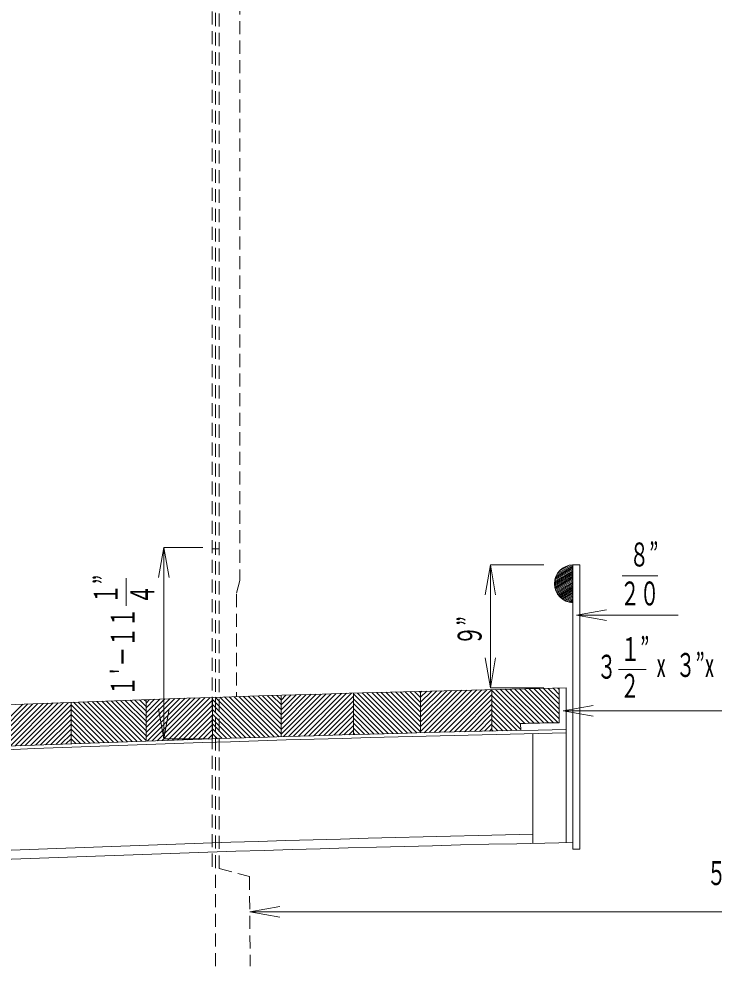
# Model space of a CAD drawing. Units: millimetres, scale not verified. Extents: x -8222 to 8222, y -5815 to 5815.
# Drawn here: x -2364 to -1087, y -1955 to -214 of the extents above; entities that cross this region are included whole.
import ezdxf
from ezdxf.enums import TextEntityAlignment as Align

# ---------------------------------------------------------------- set-up
doc = ezdxf.new("R2010")
doc.units = ezdxf.units.MM
doc.header["$LTSCALE"] = 20
doc.linetypes.add('DASHED1', pattern=[1.8, 1.2, -0.6])
doc.layers.add('0-0_0', color=3, linetype='Continuous', lineweight=18)
doc.layers.add('0-2_寸法', color=2, linetype='Continuous', lineweight=18)
doc.styles.add('ＭＳ ゴシック', font='')
doc.styles.get('ＭＳ ゴシック').set_extended_font_data('MS Gothic')

msp = doc.modelspace()

# ---------------------------------------------------------------- linework, layer by layer
at = {"layer": '0-0_0', "color": 1, "linetype": 'DASHED1'}
for p, q in [((-2002.7, -1955.38), (-2002.7, 2629.93)), ((-1996.35, -1776.08), (-1996.35, 2633.22)), ((-1996.35, -1188.72), (-2009.05, -1188.72)), ((-1958.25, -1246.4), (-1964.6, -1271.8)), ((-1964.6, -1271.8), (-1964.6, -1460.07))]:
    msp.add_line(p, q, dxfattribs=at)
at = {"layer": '0-0_0'}
for p, q in [((-1374.15, -1233.31), (-1347.16, -1217.73)), ((-1370.89, -1229.12), (-1352.41, -1218.45)), ((-1346.06, -1740.77), (-1346.06, -1217.68)), ((-1346.06, -1217.68), (-1333.36, -1217.68)), ((-1333.36, -1740.77), (-1333.36, -1217.68)), ((-1379.94, -1252.82), (-1346.06, -1233.26)), ((-1379.88, -1250.48), (-1346.06, -1230.95)), ((-1379.85, -1255.08), (-1346.06, -1235.57)), ((-1379.65, -1248.03), (-1346.06, -1228.64)), ((-1379.21, -1245.47), (-1346.06, -1226.33)), ((-1378.54, -1242.77), (-1346.06, -1224.02)), ((-1377.56, -1239.9), (-1346.06, -1221.71)), ((-1376.17, -1236.79), (-1346.06, -1219.4)), ((-1379.63, -1257.26), (-1346.06, -1237.88)), ((-1379.28, -1259.36), (-1346.06, -1240.19)), ((-1378.81, -1261.4), (-1346.06, -1242.5)), ((-1378.23, -1263.38), (-1346.06, -1244.81)), ((-1377.55, -1265.29), (-1346.06, -1247.12)), ((-1376.76, -1267.15), (-1346.06, -1249.43)), ((-1375.87, -1268.94), (-1346.06, -1251.74)), ((-1374.88, -1270.68), (-1346.06, -1254.04)), ((-1373.79, -1272.36), (-1346.06, -1256.35)), ((-1372.61, -1273.99), (-1346.06, -1258.66)), ((-1371.32, -1275.55), (-1346.06, -1260.97)), ((-1369.92, -1277.06), (-1346.06, -1263.28)), ((-1368.42, -1278.5), (-1346.06, -1265.59)), ((-1366.8, -1279.87), (-1346.06, -1267.9)), ((-1365.05, -1281.18), (-1346.06, -1270.21)), ((-1363.18, -1282.4), (-1346.06, -1272.52)), ((-1361.15, -1283.54), (-1346.06, -1274.83)), ((-1358.96, -1284.59), (-1346.06, -1277.14)), ((-1356.58, -1285.52), (-1346.06, -1279.45)), ((-1353.97, -1286.32), (-1346.06, -1281.76)), ((-1351.08, -1286.96), (-1346.06, -1284.07)), ((-1347.8, -1287.38), (-1346.06, -1286.38)), ((-1371.46, -1464.9), (-1391.48, -1444.88)), ((-1371.46, -1455.92), (-1382.69, -1444.7)), ((-1371.46, -1446.94), (-1373.89, -1444.51)), ((-1371.46, -1507.98), (-1371.46, -1444.2)), ((-1358.76, -1728.45), (-1358.76, -1444.2)), ((-2109.96, -1541.13), (-2031.05, -1462.22)), ((-2100.66, -1540.81), (-2021.77, -1461.92)), ((-2091.36, -1540.49), (-2012.48, -1461.61)), ((-2008.45, -1461.48), (-2008.45, -1537.72)), ((-1929.77, -1535.21), (-2003.65, -1461.33)), ((-1921.06, -1534.94), (-1994.96, -1461.04)), ((-1912.35, -1534.67), (-1986.26, -1460.76)), ((-1903.64, -1534.4), (-1977.56, -1460.48)), ((-1894.92, -1534.14), (-1968.85, -1460.21)), ((-1886.21, -1533.87), (-1960.15, -1459.93)), ((-1882.51, -1528.59), (-1951.44, -1459.65)), ((-1882.51, -1519.61), (-1942.74, -1459.38)), ((-1882.51, -1510.63), (-1934.03, -1459.11)), ((-1882.51, -1501.65), (-1925.32, -1458.84)), ((-1882.51, -1492.67), (-1916.61, -1458.57)), ((-1882.51, -1483.69), (-1907.9, -1458.3)), ((-1882.51, -1474.71), (-1899.19, -1458.03)), ((-1882.51, -1465.73), (-1890.47, -1457.77)), ((-1882.51, -1529.21), (-1808.64, -1455.34)), ((-1882.51, -1520.23), (-1817.89, -1455.61)), ((-1882.51, -1511.25), (-1827.14, -1455.88)), ((-1882.51, -1502.27), (-1836.39, -1456.15)), ((-1882.51, -1493.29), (-1845.64, -1456.42)), ((-1882.51, -1484.31), (-1854.9, -1456.7)), ((-1882.51, -1475.33), (-1864.15, -1456.97)), ((-1882.51, -1466.35), (-1873.41, -1457.25)), ((-1882.51, -1457.52), (-1882.51, -1533.76)), ((-1877.94, -1533.62), (-1799.39, -1455.07)), ((-1868.68, -1533.34), (-1790.15, -1454.81)), ((-1859.42, -1533.06), (-1780.9, -1454.54)), ((-1850.17, -1532.79), (-1771.66, -1454.28)), ((-1840.91, -1532.51), (-1762.42, -1454.02)), ((-1831.66, -1532.24), (-1753.18, -1453.76)), ((-1822.41, -1531.97), (-1749.55, -1459.11)), ((-1749.55, -1453.66), (-1749.55, -1529.89)), ((-1676.64, -1527.91), (-1749.55, -1455)), ((-1667.9, -1527.68), (-1742.12, -1453.46)), ((-1659.15, -1527.45), (-1733.38, -1453.21)), ((-1650.39, -1527.22), (-1724.64, -1452.97)), ((-1641.64, -1526.99), (-1715.9, -1452.74)), ((-1632.89, -1526.77), (-1707.15, -1452.5)), ((-1626.11, -1524.57), (-1698.41, -1452.26)), ((-1626.11, -1515.58), (-1689.66, -1452.03)), ((-1626.11, -1506.6), (-1680.92, -1451.8)), ((-1626.11, -1497.62), (-1672.17, -1451.56)), ((-1626.11, -1488.64), (-1663.42, -1451.33)), ((-1626.11, -1479.66), (-1654.67, -1451.11)), ((-1626.11, -1470.68), (-1645.91, -1450.88)), ((-1626.11, -1461.7), (-1637.16, -1450.65)), ((-1626.11, -1452.72), (-1628.4, -1450.43)), ((-1626.11, -1524.25), (-1550.34, -1448.49)), ((-1626.11, -1515.27), (-1559.54, -1448.71)), ((-1626.11, -1506.29), (-1568.75, -1448.93)), ((-1626.11, -1497.31), (-1577.95, -1449.16)), ((-1626.11, -1488.33), (-1587.16, -1449.39)), ((-1626.11, -1479.35), (-1596.37, -1449.62)), ((-1626.11, -1470.37), (-1605.58, -1449.85)), ((-1626.11, -1461.39), (-1614.8, -1450.08)), ((-1626.11, -1452.41), (-1624.01, -1450.31)), ((-1626.11, -1450.37), (-1626.11, -1526.59)), ((-1619.29, -1526.42), (-1541.14, -1448.26)), ((-1610.08, -1526.19), (-1531.94, -1448.04)), ((-1600.87, -1525.95), (-1522.74, -1447.83)), ((-1591.66, -1525.72), (-1513.54, -1447.61)), ((-1582.45, -1525.49), (-1504.35, -1447.4)), ((-1573.24, -1525.27), (-1495.15, -1447.18)), ((-1564.03, -1525.04), (-1495.08, -1456.08)), ((-1495.08, -1447.18), (-1495.08, -1523.4)), ((-1434.79, -1509.33), (-1495.08, -1449.05)), ((-1442.38, -1510.73), (-1495.08, -1458.03)), ((-1426, -1509.14), (-1488.13, -1447.02)), ((-1417.22, -1508.95), (-1479.35, -1446.82)), ((-1408.43, -1508.76), (-1470.57, -1446.62)), ((-1399.63, -1508.57), (-1461.79, -1446.42)), ((-1390.84, -1508.38), (-1453, -1446.22)), ((-1382.05, -1508.2), (-1444.22, -1446.03)), ((-1373.25, -1508.01), (-1435.43, -1445.83)), ((-1371.46, -1500.82), (-1426.64, -1445.64)), ((-1371.46, -1491.84), (-1417.86, -1445.45)), ((-1371.46, -1482.86), (-1409.07, -1445.26)), ((-1371.46, -1473.88), (-1400.27, -1445.07)), ((-2398.78, -1551.56), (-2319.74, -1472.53)), ((-2398.78, -1542.58), (-2329.08, -1472.88)), ((-2398.78, -1533.6), (-2338.42, -1473.24)), ((-2398.78, -1524.62), (-2347.76, -1473.61)), ((-2398.78, -1515.64), (-2357.11, -1473.97)), ((-2389.75, -1551.51), (-2310.4, -1472.17)), ((-2380.4, -1551.14), (-2301.07, -1471.81)), ((-2371.05, -1550.78), (-2291.73, -1471.46)), ((-2361.7, -1550.41), (-2282.4, -1471.11)), ((-2352.36, -1550.04), (-2273.07, -1470.76)), ((-2343.01, -1549.68), (-2268.29, -1474.96)), ((-2268.29, -1470.58), (-2268.29, -1546.83)), ((-2199.09, -1544.28), (-2268.29, -1475.08)), ((-2190.42, -1543.97), (-2263.97, -1470.42)), ((-2181.75, -1543.66), (-2255.32, -1470.09)), ((-2173.08, -1543.35), (-2246.66, -1469.77)), ((-2164.41, -1543.04), (-2238, -1469.45)), ((-2155.74, -1542.73), (-2229.33, -1469.13)), ((-2147.06, -1542.43), (-2220.67, -1468.82)), ((-2138.39, -1542.12), (-2212.01, -1468.5)), ((-2130.61, -1540.92), (-2203.34, -1468.19)), ((-2130.61, -1531.94), (-2194.67, -1467.87)), ((-2130.61, -1522.96), (-2186, -1467.56)), ((-2130.61, -1513.98), (-2177.33, -1467.25)), ((-2130.61, -1505), (-2168.66, -1466.94)), ((-2130.61, -1496.01), (-2159.99, -1466.64)), ((-2130.61, -1487.03), (-2151.32, -1466.33)), ((-2130.61, -1478.05), (-2142.64, -1466.02)), ((-2130.61, -1469.07), (-2133.97, -1465.72)), ((-2130.61, -1534.84), (-2058.92, -1463.15)), ((-2130.61, -1525.86), (-2068.21, -1463.46)), ((-2130.61, -1516.88), (-2077.51, -1463.78)), ((-2130.61, -1507.9), (-2086.8, -1464.09)), ((-2130.61, -1498.92), (-2096.1, -1464.41)), ((-2130.61, -1489.94), (-2105.4, -1464.73)), ((-2130.61, -1480.96), (-2114.7, -1465.05)), ((-2130.61, -1471.98), (-2124, -1465.37)), ((-2130.61, -1465.6), (-2130.61, -1541.85)), ((-2128.57, -1541.78), (-2049.63, -1462.84)), ((-2119.26, -1541.45), (-2040.34, -1462.53)), ((-2082.06, -1540.18), (-2009.05, -1467.16)), ((-2072.77, -1539.86), (-2009.05, -1476.14)), ((-1938.48, -1535.48), (-2008.45, -1465.51)), ((-1947.18, -1535.76), (-2008.45, -1474.49)), ((-1813.16, -1531.7), (-1749.55, -1468.09)), ((-1803.91, -1531.43), (-1749.55, -1477.07)), ((-1685.39, -1528.14), (-1749.55, -1463.98)), ((-1694.14, -1528.38), (-1749.55, -1472.96)), ((-1554.83, -1524.82), (-1495.08, -1465.06)), ((-1545.63, -1524.59), (-1495.08, -1474.04)), ((-1442.18, -1519.91), (-1495.08, -1467.01)), ((-1448.72, -1522.35), (-1495.08, -1475.99)), ((-2333.67, -1549.32), (-2268.29, -1483.94)), ((-2324.33, -1548.96), (-2268.29, -1492.92)), ((-2207.75, -1544.6), (-2268.29, -1484.06)), ((-2216.42, -1544.91), (-2268.29, -1493.04)), ((-2063.47, -1539.55), (-2009.05, -1485.13)), ((-2054.18, -1539.24), (-2009.05, -1494.11)), ((-1955.89, -1536.03), (-2008.45, -1483.47)), ((-1964.59, -1536.31), (-2008.45, -1492.45)), ((-1794.67, -1531.17), (-1749.55, -1486.05)), ((-1785.42, -1530.9), (-1749.55, -1495.03)), ((-1702.88, -1528.61), (-1749.55, -1481.94)), ((-1711.63, -1528.85), (-1749.55, -1490.92)), ((-1536.42, -1524.37), (-1495.08, -1483.02)), ((-1527.23, -1524.15), (-1495.08, -1492)), ((-1457.5, -1522.54), (-1495.08, -1484.97)), ((-1466.29, -1522.74), (-1495.08, -1493.95)), ((-2314.99, -1548.6), (-2268.29, -1501.9)), ((-2305.65, -1548.24), (-2268.29, -1510.88)), ((-2225.08, -1545.23), (-2268.29, -1502.02)), ((-2233.74, -1545.55), (-2268.29, -1511)), ((-2044.89, -1538.93), (-2009.05, -1503.09)), ((-2035.6, -1538.62), (-2009.05, -1512.07)), ((-1973.3, -1536.59), (-2008.45, -1501.43)), ((-1982, -1536.87), (-2008.45, -1510.41)), ((-1776.18, -1530.64), (-1749.55, -1504.01)), ((-1766.94, -1530.38), (-1749.55, -1512.99)), ((-1720.37, -1529.09), (-1749.55, -1499.91)), ((-1729.11, -1529.33), (-1749.55, -1508.89)), ((-1518.03, -1523.94), (-1495.08, -1500.99)), ((-1508.83, -1523.72), (-1495.08, -1509.97)), ((-1475.07, -1522.94), (-1495.08, -1502.93)), ((-1483.85, -1523.14), (-1495.08, -1511.91)), ((-1442.41, -1509.5), (-1442.13, -1522.2)), ((-2296.32, -1547.89), (-2268.29, -1519.86)), ((-2286.99, -1547.53), (-2268.29, -1528.84)), ((-2242.4, -1545.87), (-2268.29, -1519.98)), ((-2251.06, -1546.19), (-2268.29, -1528.96)), ((-2026.31, -1538.31), (-2009.05, -1521.05)), ((-2017.03, -1538), (-2009.05, -1530.03)), ((-1990.7, -1537.15), (-2008.45, -1519.39)), ((-1999.39, -1537.43), (-2008.45, -1528.37)), ((-1757.7, -1530.12), (-1749.55, -1521.97)), ((-1737.85, -1529.57), (-1749.55, -1517.87)), ((-1746.59, -1529.81), (-1749.55, -1526.85)), ((-1499.64, -1523.51), (-1495.08, -1518.95)), ((-1492.63, -1523.34), (-1495.08, -1520.89)), ((-1419.55, -1528.06), (-1419.55, -1729.74)), ((-2277.65, -1547.18), (-2268.29, -1537.82)), ((-2268.32, -1546.83), (-2268.29, -1546.8)), ((-2259.72, -1546.51), (-2268.29, -1537.94)), ((-2008.09, -1537.71), (-2008.45, -1537.35)), ((-1346.06, -1740.77), (-1333.36, -1740.77))]:
    msp.add_line(p, q, dxfattribs=at)
at = {"layer": '0-0_0', "color": 1, "linetype": 'DASHED1'}
for points in [[(-2009.05, -1772.68), (-2009.05, 1069.6), (-1990, 1069.6), (-1990, 2635.14)], [(-1951.9, 1031.18), (-1958.25, 1005.78), (-1958.25, -1246.4)], [(-1996.35, -1776.08), (-1940.48, -1791.04), (-1939.05, -1955.38)]]:
    msp.add_lwpolyline(points, dxfattribs=at)
at = {"layer": '0-0_0'}
for centre, radius, start, end in [((-1345.03, -1252.57), 34.91, 91.69363, 268.30637), ((-240.48, -55696.95), 54264.28, 91.18084, 94.54579), ((-240.48, -55696.95), 54200.78, 91.19565, 91.27066), ((-240.48, -55696.95), 54188.08, 91.1825, 94.66349), ((-240.48, -55696.95), 54181.73, 91.1825, 94.66349), ((-241.04, -55888.25), 54188.08, 91.2462, 94.66349), ((-239.05, -55904.96), 54188.08, 91.17058, 94.66349)]:
    msp.add_arc(centre, radius, start, end, dxfattribs=at)
at = {"layer": '0-2_寸法'}
for p, q in [((-2098.07, -1185.96), (-2107.79, -1241.11)), ((-1497.9, -1217.68), (-1507.62, -1272.82)), ((-1497.9, -1217.68), (-1488.17, -1272.82)), ((-2167.26, -1242.2), (-2167.26, -1293)), ((-1189.94, -1238.07), (-1255.43, -1238.07)), ((-1339.78, -1310.2), (-1284.63, -1300.48)), ((-1339.78, -1310.2), (-1284.63, -1319.93)), ((-1152.66, -1310.2), (-1339.78, -1310.2)), ((-1497.9, -1444.2), (-1507.62, -1389.05)), ((-1497.9, -1444.2), (-1488.17, -1389.05)), ((-1211.31, -1410.05), (-1262.11, -1410.05)), ((-1399.88, -1444.2), (-1497.9, -1444.2)), ((-2098.07, -1537.74), (-2107.79, -1482.59)), ((-2098.07, -1537.74), (-2088.34, -1482.59)), ((-1364.19, -1486.23), (-1309.04, -1495.96)), ((-1939.92, -1855.8), (-1884.77, -1846.08)), ((-288.2, -1855.8), (-1939.92, -1855.8)), ((-1939.92, -1855.8), (-1884.77, -1865.53))]:
    msp.add_line(p, q, dxfattribs=at)
for points in [[(-2026.18, -1185.96), (-2098.07, -1185.96), (-2088.34, -1241.11)], [(-2098.07, -1185.96), (-2098.07, -1537.74), (-2017.35, -1537.74)], [(-1399.88, -1217.68), (-1497.9, -1217.68), (-1497.9, -1444.2)], [(-932, -1486.23), (-1364.19, -1486.23), (-1309.04, -1476.51)]]:
    msp.add_lwpolyline(points, dxfattribs=at)

# ---------------------------------------------------------------- texts
at = {"layer": '0-2_寸法', "style": 'ＭＳ ゴシック', "width": 0.6}
for s, p in [('８”', (-1242.17, -1234.09)), ('２０', (-1259.36, -1305.66)), ('１”', (-1258.71, -1408.02)), ('３', (-1302.11, -1440.4)), ('x ３”x', (-1192.98, -1437.16)), ('２', (-1259.69, -1475.43)), ("５'－７", (-1100.29, -1819.72))]:
    msp.add_text(s, height=43.99, dxfattribs=at).set_placement(p, align=Align.BOTTOM_LEFT)
for s, p in [('１”', (-2169.29, -1289.6)), ('４', (-2101.88, -1290.59)), ("１'－１１", (-2138.16, -1458.65)), ('９”', (-1500.75, -1365.78))]:
    msp.add_text(s, height=43.99, rotation=90, dxfattribs=at).set_placement(p, align=Align.BOTTOM_LEFT)

doc.saveas('drawing.dxf')
